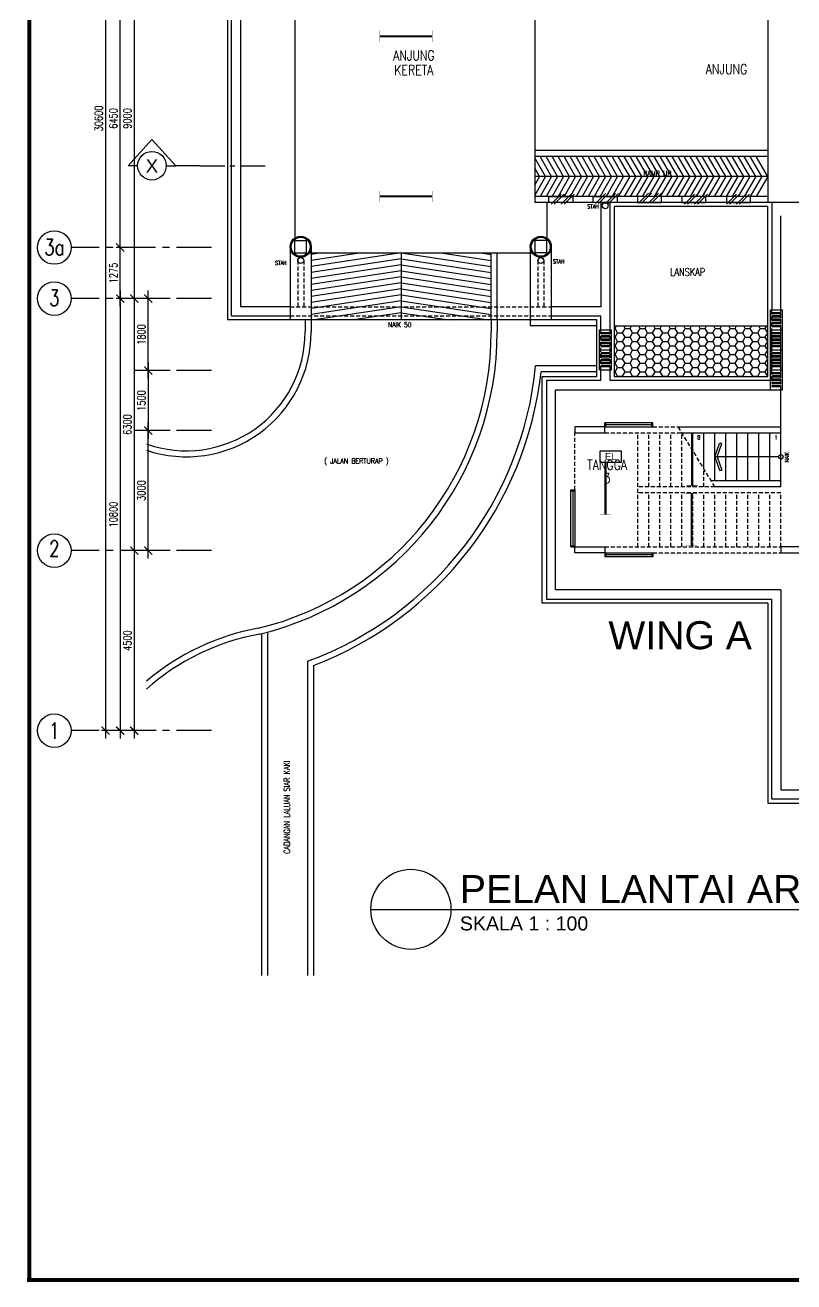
# Model space of a CAD drawing. Header units: inches. Extents: x -106706990 to 300603, y -86718466 to 1728185.
# Drawn here: x -46 to 19161, y -41 to 31368 of the extents above; entities that cross this region are included whole.
import ezdxf
from ezdxf.enums import TextEntityAlignment as Align

# ---------------------------------------------------------------- set-up
doc = ezdxf.new("R2010")
doc.units = ezdxf.units.IN
doc.header["$MEASUREMENT"] = 0
for name, pattern in [('CENTER', [2, 1.25, -0.25, 0.25, -0.25]), ('DASHED2', [0.375, 0.25, -0.125]), ('HIDDEN', [0.375, 0.25, -0.125])]:
    doc.linetypes.add(name, pattern=pattern)
for name, color, linetype in [('A-BUBLE', 8, 'Continuous'), ('A-BUBLETEXT', 7, 'Continuous'), ('A-COLUMN', 3, 'Continuous'), ('A-DIM100', 4, 'Continuous'), ('A-DRAIN', 9, 'Continuous'), ('A-DROP', 8, 'Continuous'), ('A-FLR SYM', 13, 'Continuous'), ('A-HATCH', 8, 'Continuous'), ('A-HIDDEN', 8, 'HIDDEN'), ('A-JALAN', 11, 'Continuous'), ('A-LINE', 3, 'Continuous'), ('A-NOTE', 2, 'Continuous'), ('A-PARTITION', 4, 'Continuous'), ('A-PTILE', 8, 'Continuous'), ('A-ROOMSYM', 3, 'Continuous'), ('A-RWDP', 4, 'Continuous'), ('A-SCALE', 2, 'Continuous'), ('A-SECLINE', 3, 'CENTER'), ('A-STAIR', 2, 'Continuous'), ('A-STAIRH', 8, 'HIDDEN'), ('A-SUBTITLE', 2, 'Continuous'), ('A-SYM', 8, 'Continuous'), ('A-WALL', 1, 'Continuous'), ('A-WLH', 7, 'Continuous'), ('EL LIGHT', 6, 'Continuous'), ('Grid', 8, 'CENTER'), ('LAMP', 5, 'Continuous')]:
    doc.layers.add(name, color=color, linetype=linetype)
doc.styles.add('arial', font='arial.ttf')
doc.styles.add('ARIAL-DIM', font='arial.ttf', dxfattribs={"height": 700})
doc.styles.add('ARIAL-SPEC', font='arial.ttf', dxfattribs={"height": 200})
doc.styles.add('ARIAL-TAJUK1', font='arial.ttf', dxfattribs={"width": 0.75, "height": 150})
doc.styles.add('ROMANS', font='romans.shx', dxfattribs={"width": 0.75, "height": 200})
doc.styles.add('style1', font='romans.shx', dxfattribs={"height": 750})
doc.styles.add('STYLE2', font='romans.shx', dxfattribs={"width": 0.75, "height": 1000})
doc.dimstyles.new('DIM 100', dxfattribs={"dimtxt": 200, "dimasz": 200, "dimexe": 100, "dimexo": 70, "dimgap": 70, "dimtad": 1, "dimtoh": 1, "dimdec": 0, "dimzin": 0, "dimdsep": 46, "dimtxsty": 'ROMANS', "dimblk": 'ARCHTICK', "dimcen": 0.09, "dimdle": 200, "dimclrd": 4, "dimclre": 4, "dimclrt": 2, "dimadec": 0, "dimazin": 0, "dimtfac": 1, "dimtdec": 0, "dimtmove": 1, "dimatfit": 3, "dimfxl": 1, "dimtzin": 0, "dimarcsym": 0})

# ---------------------------------------------------------------- blocks, each defined once
blk = doc.blocks.new('_ArchTick')
at = {"color": 0, "linetype": 'ByBlock', "const_width": 0.15}
blk.add_lwpolyline([(-0.5, -0.5), (0.5, 0.5)], dxfattribs=at)
blk = doc.blocks.new('*D45')
at = {"layer": 'A-DIM100', "color": 4, "lineweight": -2, "transparency": 16777216}
for p, q in [((2678, 33735), (2678, 24335)), ((3224, 33535), (2578, 33535)), ((3224, 24535), (2578, 24535))]:
    blk.add_line(p, q, dxfattribs=at)
at = {"layer": 'DEFPOINTS', "color": 0, "transparency": 16777216}
for p in [(3294, 33535), (2678, 24535), (3294, 24535)]:
    blk.add_point(p, dxfattribs=at)
at = {"layer": 'A-DIM100', "color": 4, "lineweight": -2, "transparency": 16777216, "xscale": 200, "yscale": 200, "zscale": 200}
for p, rotation in [((2678, 33535), 90), ((2678, 24535), 270)]:
    blk.add_blockref('_ArchTick', p, dxfattribs=dict(at, rotation=rotation))
at = {"layer": 'A-DIM100', "color": 2, "transparency": 16777216, "insert": (2508, 29035), "char_height": 200, "attachment_point": 5, "rotation": 90, "style": 'ROMANS'}
blk.add_mtext('9000', dxfattribs=at)
blk = doc.blocks.new('*D46')
at = {"layer": 'A-DIM100', "color": 4, "lineweight": -2, "transparency": 16777216}
for p, q in [((3224, 24535), (2578, 24535)), ((2678, 24735), (2678, 18035)), ((3224, 18235), (2578, 18235))]:
    blk.add_line(p, q, dxfattribs=at)
at = {"layer": 'DEFPOINTS', "color": 0, "transparency": 16777216}
for p in [(3294, 24535), (2678, 18235), (3294, 18235)]:
    blk.add_point(p, dxfattribs=at)
at = {"layer": 'A-DIM100', "color": 4, "lineweight": -2, "transparency": 16777216, "xscale": 200, "yscale": 200, "zscale": 200}
for p, rotation in [((2678, 24535), 90), ((2678, 18235), 270)]:
    blk.add_blockref('_ArchTick', p, dxfattribs=dict(at, rotation=rotation))
at = {"layer": 'A-DIM100', "color": 2, "transparency": 16777216, "insert": (2508, 21385), "char_height": 200, "attachment_point": 5, "rotation": 90, "style": 'ROMANS'}
blk.add_mtext('6300', dxfattribs=at)
blk = doc.blocks.new('*D47')
at = {"layer": 'A-DIM100', "color": 4, "lineweight": -2, "transparency": 16777216}
for p, q in [((3224, 18235), (2578, 18235)), ((2678, 18435), (2678, 13535)), ((3224, 13735), (2578, 13735))]:
    blk.add_line(p, q, dxfattribs=at)
at = {"layer": 'DEFPOINTS', "color": 0, "transparency": 16777216}
for p in [(3294, 18235), (2678, 13735), (3294, 13735)]:
    blk.add_point(p, dxfattribs=at)
at = {"layer": 'A-DIM100', "color": 4, "lineweight": -2, "transparency": 16777216, "xscale": 200, "yscale": 200, "zscale": 200}
for p, rotation in [((2678, 18235), 90), ((2678, 13735), 270)]:
    blk.add_blockref('_ArchTick', p, dxfattribs=dict(at, rotation=rotation))
at = {"layer": 'A-DIM100', "color": 2, "transparency": 16777216, "insert": (2508, 15985), "char_height": 200, "attachment_point": 5, "rotation": 90, "style": 'ROMANS'}
blk.add_mtext('4500', dxfattribs=at)
blk = doc.blocks.new('*D85')
at = {"layer": 'A-DIM100', "color": 4, "lineweight": -2, "transparency": 16777216}
for p, q in [((2328, 25610), (2328, 32460)), ((2874, 32260), (2228, 32260)), ((2874, 25810), (2228, 25810))]:
    blk.add_line(p, q, dxfattribs=at)
at = {"layer": 'DEFPOINTS', "color": 0, "transparency": 16777216}
for p in [(2328, 32260), (2944, 32260), (2944, 25810)]:
    blk.add_point(p, dxfattribs=at)
at = {"layer": 'A-DIM100', "color": 4, "lineweight": -2, "transparency": 16777216, "xscale": 200, "yscale": 200, "zscale": 200}
for p, rotation in [((2328, 32260), 90), ((2328, 25810), 270)]:
    blk.add_blockref('_ArchTick', p, dxfattribs=dict(at, rotation=rotation))
at = {"layer": 'A-DIM100', "color": 2, "transparency": 16777216, "insert": (2158, 29035), "char_height": 200, "attachment_point": 5, "rotation": 90, "style": 'ROMANS'}
blk.add_mtext('6450', dxfattribs=at)
blk = doc.blocks.new('*D86')
at = {"layer": 'A-DIM100', "color": 4, "lineweight": -2, "transparency": 16777216}
for p, q in [((2874, 24535), (2228, 24535)), ((2328, 24735), (2328, 13535)), ((2874, 13735), (2228, 13735))]:
    blk.add_line(p, q, dxfattribs=at)
at = {"layer": 'DEFPOINTS', "color": 0, "transparency": 16777216}
for p in [(2944, 24535), (2328, 13735), (2944, 13735)]:
    blk.add_point(p, dxfattribs=at)
at = {"layer": 'A-DIM100', "color": 4, "lineweight": -2, "transparency": 16777216, "xscale": 200, "yscale": 200, "zscale": 200}
for p, rotation in [((2328, 24535), 90), ((2328, 13735), 270)]:
    blk.add_blockref('_ArchTick', p, dxfattribs=dict(at, rotation=rotation))
at = {"layer": 'A-DIM100', "color": 2, "transparency": 16777216, "insert": (2158, 19135), "char_height": 200, "attachment_point": 5, "rotation": 90, "style": 'ROMANS'}
blk.add_mtext('10800', dxfattribs=at)
blk = doc.blocks.new('*D87')
at = {"layer": 'A-DIM100', "color": 4, "lineweight": -2, "transparency": 16777216}
for p, q in [((2874, 25810), (2228, 25810)), ((2328, 24335), (2328, 26010)), ((2874, 24535), (2228, 24535))]:
    blk.add_line(p, q, dxfattribs=at)
at = {"layer": 'DEFPOINTS', "color": 0, "transparency": 16777216}
for p in [(2328, 25810), (2944, 25810), (2944, 24535)]:
    blk.add_point(p, dxfattribs=at)
at = {"layer": 'A-DIM100', "color": 4, "lineweight": -2, "transparency": 16777216, "xscale": 200, "yscale": 200, "zscale": 200}
for p, rotation in [((2328, 25810), 90), ((2328, 24535), 270)]:
    blk.add_blockref('_ArchTick', p, dxfattribs=dict(at, rotation=rotation))
at = {"layer": 'A-DIM100', "color": 2, "transparency": 16777216, "insert": (2158, 25172), "char_height": 200, "attachment_point": 5, "rotation": 90, "style": 'ROMANS'}
blk.add_mtext('1275', dxfattribs=at)
blk = doc.blocks.new('*D88')
at = {"layer": 'A-DIM100', "color": 4, "lineweight": -2, "transparency": 16777216}
for p, q in [((2508, 44335), (1862, 44335)), ((1962, 44535), (1962, 13535)), ((2508, 13735), (1862, 13735))]:
    blk.add_line(p, q, dxfattribs=at)
at = {"layer": 'DEFPOINTS', "color": 0, "transparency": 16777216}
for p in [(2578, 44335), (1962, 13735), (2578, 13735)]:
    blk.add_point(p, dxfattribs=at)
at = {"layer": 'A-DIM100', "color": 4, "lineweight": -2, "transparency": 16777216, "xscale": 200, "yscale": 200, "zscale": 200}
for p, rotation in [((1962, 44335), 90), ((1962, 13735), 270)]:
    blk.add_blockref('_ArchTick', p, dxfattribs=dict(at, rotation=rotation))
at = {"layer": 'A-DIM100', "color": 2, "transparency": 16777216, "insert": (1792, 29035), "char_height": 200, "attachment_point": 5, "rotation": 90, "style": 'ROMANS'}
blk.add_mtext('30600', dxfattribs=at)
blk = doc.blocks.new('*D74')
at = {"layer": 'A-DIM100', "color": 4, "lineweight": -2, "transparency": 16777216}
for p, q in [((3028, 18035), (3028, 21435)), ((3574, 21235), (2928, 21235)), ((3574, 18235), (2928, 18235))]:
    blk.add_line(p, q, dxfattribs=at)
at = {"layer": 'DEFPOINTS', "color": 0, "transparency": 16777216}
for p in [(3028, 21235), (3644, 21235), (3644, 18235)]:
    blk.add_point(p, dxfattribs=at)
at = {"layer": 'A-DIM100', "color": 4, "lineweight": -2, "transparency": 16777216, "xscale": 200, "yscale": 200, "zscale": 200}
for p, rotation in [((3028, 21235), 90), ((3028, 18235), 270)]:
    blk.add_blockref('_ArchTick', p, dxfattribs=dict(at, rotation=rotation))
at = {"layer": 'A-DIM100', "color": 2, "transparency": 16777216, "insert": (2858, 19735), "char_height": 200, "attachment_point": 5, "rotation": 90, "style": 'ROMANS'}
blk.add_mtext('3000', dxfattribs=at)
blk = doc.blocks.new('*D75')
at = {"layer": 'A-DIM100', "color": 4, "lineweight": -2, "transparency": 16777216}
for p, q in [((3028, 22935), (3028, 21035)), ((3574, 22735), (2928, 22735)), ((3574, 21235), (2928, 21235))]:
    blk.add_line(p, q, dxfattribs=at)
at = {"layer": 'DEFPOINTS', "color": 0, "transparency": 16777216}
for p in [(3644, 22735), (3028, 21235), (3644, 21235)]:
    blk.add_point(p, dxfattribs=at)
at = {"layer": 'A-DIM100', "color": 4, "lineweight": -2, "transparency": 16777216, "xscale": 200, "yscale": 200, "zscale": 200}
for p, rotation in [((3028, 22735), 90), ((3028, 21235), 270)]:
    blk.add_blockref('_ArchTick', p, dxfattribs=dict(at, rotation=rotation))
at = {"layer": 'A-DIM100', "color": 2, "transparency": 16777216, "insert": (2858, 21985), "char_height": 200, "attachment_point": 5, "rotation": 90, "style": 'ROMANS'}
blk.add_mtext('1500', dxfattribs=at)
blk = doc.blocks.new('*D76')
at = {"layer": 'A-DIM100', "color": 4, "lineweight": -2, "transparency": 16777216}
for p, q in [((3574, 24535), (2928, 24535)), ((3028, 22535), (3028, 24735)), ((3574, 22735), (2928, 22735))]:
    blk.add_line(p, q, dxfattribs=at)
at = {"layer": 'DEFPOINTS', "color": 0, "transparency": 16777216}
for p in [(3028, 24535), (3644, 24535), (3644, 22735)]:
    blk.add_point(p, dxfattribs=at)
at = {"layer": 'A-DIM100', "color": 4, "lineweight": -2, "transparency": 16777216, "xscale": 200, "yscale": 200, "zscale": 200}
for p, rotation in [((3028, 24535), 90), ((3028, 22735), 270)]:
    blk.add_blockref('_ArchTick', p, dxfattribs=dict(at, rotation=rotation))
at = {"layer": 'A-DIM100', "color": 2, "transparency": 16777216, "insert": (2858, 23635), "char_height": 200, "attachment_point": 5, "rotation": 90, "style": 'ROMANS'}
blk.add_mtext('1800', dxfattribs=at)
blk = doc.blocks.new('A$C52B244CD')
at = {"layer": 'A-WLH', "color": 8}
for p, q in [((0, 0), (250, 250)), ((75, 0), (325, 250)), ((250, 0), (500, 250)), ((325, 0), (575, 250))]:
    blk.add_line(p, q, dxfattribs=at)
blk = doc.blocks.new('YBC136')
at = {"layer": 'LAMP'}
for points, const_width in [([(-135001, 195388), (-133690, 195388)], 54.6), ([(-135001, 195526), (-135001, 195250)], 10.9), ([(-133690, 195526), (-133690, 195250)], 10.9)]:
    blk.add_lwpolyline(points, dxfattribs=dict(at, const_width=const_width))
blk = doc.blocks.new('*U263')
at = {"layer": 'LAMP', "rotation": 180}
blk.add_blockref('YBC136', (-134346, 195388, -5), dxfattribs=at)
blk = doc.blocks.new('*U264')
at = {"layer": 'LAMP', "color": 0, "linetype": 'ByBlock', "lineweight": -2, "transparency": 16777216}
for p in [(0, 4000), (0, 0)]:
    blk.add_blockref('*U263', p, dxfattribs=at)
blk = doc.blocks.new('EMERGENCY LIGHT')
at = {"layer": 'EL LIGHT', "color": 6}
blk.add_lwpolyline([(49518, 4900), (48981, 4900), (48981, 4630), (49518, 4630)], close=True, dxfattribs=at)
at = {"layer": 'EL LIGHT', "color": 6, "style": 'arial'}
blk.add_text('EL', height=164.8, dxfattribs=at).set_placement((49105, 4690))

msp = doc.modelspace()

# ---------------------------------------------------------------- hatches: boundary and pattern name
at = {"layer": 'A-HATCH'}
h = msp.add_hatch(dxfattribs=at)
h.set_pattern_fill('HONEY', color=8, scale=1000)
h.set_pattern_definition([(0, (2570.67, -198349.36), (187.5, 108.253175), [125, -250]), (120, (2570.67, -198349.36), (-187.5, 108.253176), [125, -250]), (60, (2570.67, -198349.36), (4e-07, 216.50635), [-250, 125])])
h.paths.add_polyline_path([(18508.8, 22584.4), (14668.8, 22584.4), (14668.8, 22754.4), (18508.8, 22754.4)])
h.paths.add_polyline_path([(18508.8, 22754.4), (14668.8, 22754.4), (14668.8, 23849.4), (18508.8, 23849.4)])

# ---------------------------------------------------------------- linework, layer by layer
at = {"color": 8}
for p, q in [((18508.8, 31504.4), (18508.8, 26934.4)), ((6576.6, 25829.4), (6576.6, 23999.4)), ((7100.9, 25829.4), (7100.9, 23999.4)), ((12576.6, 25829.4), (12576.6, 23999.4)), ((13100.9, 25829.4), (13100.9, 23999.4)), ((11600.9, 23999.4), (11600.9, 25679.4)), ((11750.9, 23999.4), (11750.9, 25679.4)), ((18573.8, 24254.4), (18873.8, 24254.4)), ((14303.8, 23754.4), (14603.8, 23754.4)), ((18573.8, 23754.4), (18873.8, 23754.4)), ((14303.8, 23254.4), (14603.8, 23254.4)), ((18573.8, 23254.4), (18873.8, 23254.4)), ((14303.8, 22754.4), (14603.8, 22754.4)), ((18573.8, 22754.4), (18873.8, 22754.4)), ((18573.8, 22254.4), (18873.8, 22254.4)), ((15638.8, 21429.4), (14438.8, 21429.4)), ((14438.8, 21329.4), (14438.8, 21429.4)), ((14463.8, 21329.4), (14463.8, 21429.4)), ((15613.8, 21379.4), (14463.8, 21379.4)), ((15613.8, 21329.4), (15613.8, 21429.4)), ((15638.8, 21379.4), (15638.8, 21429.4)), ((15638.8, 21329.4), (15638.8, 21379.4)), ((14438.8, 21329.4), (15638.8, 21329.4)), ((13588.8, 18329.4), (13588.8, 19754.4)), ((13588.8, 19754.4), (13638.8, 19754.4)), ((13588.8, 19729.4), (13688.8, 19729.4)), ((13638.8, 19754.4), (13688.8, 19754.4)), ((13638.8, 19729.4), (13638.8, 18354.4)), ((13688.8, 19754.4), (13688.8, 18329.4)), ((13588.8, 18354.4), (13688.8, 18354.4)), ((13588.8, 18329.4), (13688.8, 18329.4)), ((14438.8, 18179.4), (15638.8, 18179.4)), ((14438.8, 18179.4), (14438.8, 18079.4)), ((15638.8, 18079.4), (14438.8, 18079.4)), ((14463.8, 18179.4), (14463.8, 18079.4)), ((15613.8, 18129.4), (14463.8, 18129.4)), ((15613.8, 18179.4), (15613.8, 18079.4)), ((15638.8, 18179.4), (15638.8, 18129.4)), ((15638.8, 18129.4), (15638.8, 18079.4))]:
    msp.add_line(p, q, dxfattribs=at)
at = {"color": 7}
msp.add_lwpolyline([(54.7, 56008.6, 100, 100, 0), (54.7, 8.6, 100, 100, 0)], format="xyseb", dxfattribs=at)
at = {"color": 7, "const_width": 100}
msp.add_lwpolyline([(4.1, 8.6), (79504.1, 8.6)], dxfattribs=at)
at = {"layer": 'A-BUBLE'}
for centre in [(684.1, 25809.7), (684.1, 24534.7), (684.1, 18234.7), (684.1, 13734.7)]:
    msp.add_circle(centre, 420, dxfattribs=at)
at = {"layer": 'A-COLUMN', "color": 8}
for points in [[(6685.9, 25680.6), (6985.9, 25680.6), (6985.9, 25980.6), (6685.9, 25980.6)], [(12689.5, 25682.8), (12989.5, 25682.8), (12989.5, 25982.8), (12689.5, 25982.8)], [(14438.8, 21329.4), (13688.8, 21329.4), (13688.8, 21179.4), (14438.8, 21179.4)], [(14438.8, 18179.4), (13688.8, 18179.4), (13688.8, 18329.4), (14438.8, 18329.4)]]:
    msp.add_lwpolyline(points, close=True, dxfattribs=at)
at = {"layer": 'A-DRAIN', "color": 8, "linetype": 'Continuous', "ltscale": 1000}
for p, q in [((5008.8, 34109.4), (5008.8, 23999.4)), ((5108.8, 24099.4), (5108.8, 34009.4)), ((5338.8, 33779.4), (5338.8, 24329.4)), ((18508.8, 28234.4), (12688.8, 28234.4)), ((18508.8, 28084.4), (12688.8, 28084.4)), ((18508.8, 27084.4), (12688.8, 27084.4)), ((18508.8, 26934.4), (12688.8, 26934.4)), ((14338.8, 26934.4), (14338.8, 24329.4)), ((14568.8, 23754.4), (14568.8, 26934.4)), ((14668.8, 26834.4), (14668.8, 22584.4)), ((18508.8, 26834.4), (14668.8, 26834.4)), ((42738.8, 26934.4), (18508.8, 26934.4)), ((18508.8, 22584.4), (18508.8, 26834.4)), ((18608.8, 26934.4), (18608.8, 24254.4)), ((18838.8, 24254.4), (18838.8, 26604.4)), ((6576.6, 24329.4), (5338.8, 24329.4)), ((14338.8, 24329.4), (13100.9, 24329.4)), ((18573.8, 22254.4), (18573.8, 24254.4)), ((18873.8, 22254.4), (18873.8, 24254.4)), ((14238.8, 23999.4), (5008.8, 23999.4)), ((5108.8, 24099.4), (6576.6, 24099.4)), ((13100.9, 24099.4), (14338.8, 24099.4)), ((14238.8, 22584.4), (14238.8, 23999.4)), ((14338.8, 23754.4), (14338.8, 24099.4)), ((14303.8, 22754.4), (14303.8, 23754.4)), ((14603.8, 22754.4), (14603.8, 23754.4)), ((14668.8, 23849.4), (18508.8, 23849.4)), ((14338.8, 22484.4), (14338.8, 22754.4)), ((14568.8, 22484.4), (14568.8, 22754.4)), ((12876.6, 16924.4), (12876.6, 22584.4)), ((12876.6, 22584.4), (14238.8, 22584.4)), ((14338.8, 22484.4), (12976.6, 22484.4)), ((12976.6, 22484.4), (12976.6, 17024.4)), ((18608.8, 22484.4), (14568.8, 22484.4)), ((14668.8, 22584.4), (18508.8, 22584.4)), ((13206.6, 17254.4), (13206.6, 22254.4)), ((13206.6, 22254.4), (18838.8, 22254.4)), ((12976.6, 17024.4), (18608.8, 17024.4)), ((18838.8, 17254.4), (13206.6, 17254.4)), ((18608.8, 12024.4), (18608.8, 17024.4)), ((18838.8, 17254.4), (18838.8, 12254.4)), ((18508.8, 16924.4), (12876.6, 16924.4)), ((18508.8, 16924.4), (18508.8, 11924.4)), ((18838.8, 12254.4), (44338.8, 12254.4)), ((44568.8, 12024.4), (18608.8, 12024.4)), ((18508.8, 11924.4), (44668.8, 11924.4))]:
    msp.add_line(p, q, dxfattribs=at)
at = {"layer": 'A-DROP', "color": 8}
for p, q in [((6688.8, 32064.5), (6688.8, 26044.4)), ((12688.8, 31504.4), (12688.8, 26934.4)), ((12988.8, 26934.4), (12988.8, 26044.4)), ((7053.8, 25679.4), (12623.8, 25679.4)), ((18838.8, 21179.4), (18838.8, 22254.4))]:
    msp.add_line(p, q, dxfattribs=at)
at = {"layer": 'A-HIDDEN', "color": 8, "linetype": 'HIDDEN', "ltscale": 1000}
msp.add_lwpolyline([(14438.8, 18179.4), (15263.8, 18179.4)], dxfattribs=at)
at = {"layer": 'A-JALAN', "color": 8}
for p, q in [((6950.9, 23999.4), (6950.9, 23699.4)), ((7100.9, 23999.4), (7100.9, 23699.4)), ((11600.9, 23999.4), (11600.9, 23699.4)), ((11750.9, 23999.4), (11750.9, 23699.4)), ((12576.6, 23999.4), (12576.6, 23849.4)), ((14238.8, 23849.4), (12576.6, 23849.4)), ((14238.8, 22849.4), (12709.6, 22849.4)), ((14238.8, 22699.4), (12844.7, 22699.4)), ((5860.9, 16160.3), (5860.9, 7613.7)), ((6010.9, 16199.3), (6010.9, 7613.7)), ((7010.9, 15469.5), (7010.9, 7613.7)), ((7160.9, 15365.5), (7160.9, 7613.7))]:
    msp.add_line(p, q, dxfattribs=at)
for centre, radius, start, end in [((3980.9, 23699.4), 3120, 251.35764, 0), ((3980.9, 23699.4), 2970, 250.37854, 0), ((3980.9, 23699.4), 7620, 283.63529, 0), ((3980.9, 23699.4), 7770, 283.60375, 0), ((3980.9, 23699.4), 8770, 290.21209, 354.43808), ((3980.9, 23699.4), 8920, 290.88556, 353.56317), ((6860.9, 10392.9), 6000, 100.40527, 130.25746), ((6860.9, 10392.9), 5850, 100.36432, 131.51325)]:
    msp.add_arc(centre, radius, start, end, dxfattribs=at)
at = {"layer": 'A-LINE'}
msp.add_line((8592, 9269.2), (23495.6, 9269.2), dxfattribs=at)
msp.add_circle((9592, 9269.2), 1000, dxfattribs=at)
at = {"layer": 'A-NOTE', "color": 8, "linetype": 'Continuous', "ltscale": 500}
for p, q in [((18508.8, 27584.4), (12688.8, 27584.4)), ((17187.4, 20579.4), (17300.2, 20910.4)), ((17245.1, 20579.4), (17357.9, 20910.4)), ((17357.9, 20910.4), (17300.2, 20910.4)), ((17187.4, 20579.4), (17300.2, 20248.5)), ((18783.8, 20579.4), (17187.4, 20579.4)), ((17245.1, 20579.4), (17357.9, 20248.5)), ((17300.2, 20248.5), (17357.9, 20248.5))]:
    msp.add_line(p, q, dxfattribs=at)
msp.add_circle((18838.8, 20579.4), 55, dxfattribs=at)
at = {"layer": 'A-PARTITION', "color": 8}
for centre, radius in [((6838.8, 25829.4), 262.1), ((12838.8, 25829.4), 262.1), ((6838.8, 25829.4), 237.1), ((12838.8, 25829.4), 237.1)]:
    msp.add_circle(centre, radius, dxfattribs=at)
at = {"layer": 'A-PTILE', "color": 8}
for p, q in [((12958.8, 27584.4), (12688.8, 28052.1)), ((13108.8, 27584.4), (12820.1, 28084.4)), ((13258.8, 27584.4), (12970.1, 28084.4)), ((13408.8, 27584.4), (13120.1, 28084.4)), ((13558.8, 27584.4), (13270.1, 28084.4)), ((13708.8, 27584.4), (13420.1, 28084.4)), ((13858.8, 27584.4), (13570.1, 28084.4)), ((14008.8, 27584.4), (13720.1, 28084.4)), ((14158.8, 27584.4), (13870.1, 28084.4)), ((14308.8, 27584.4), (14020.1, 28084.4)), ((14458.8, 27584.4), (14170.1, 28084.4)), ((14608.8, 27584.4), (14320.1, 28084.4)), ((14758.8, 27584.4), (14470.1, 28084.4)), ((14908.8, 27584.4), (14620.1, 28084.4)), ((15058.8, 27584.4), (14770.1, 28084.4)), ((15208.8, 27584.4), (14920.1, 28084.4)), ((15358.8, 27584.4), (15070.1, 28084.4)), ((15508.8, 27584.4), (15220.1, 28084.4)), ((15658.8, 27584.4), (15370.1, 28084.4)), ((15808.8, 27584.4), (15520.1, 28084.4)), ((15958.8, 27584.4), (15670.1, 28084.4)), ((16108.8, 27584.4), (15820.1, 28084.4)), ((16258.8, 27584.4), (15970.1, 28084.4)), ((16408.8, 27584.4), (16120.1, 28084.4)), ((16558.8, 27584.4), (16270.1, 28084.4)), ((16708.8, 27584.4), (16420.1, 28084.4)), ((16858.8, 27584.4), (16570.1, 28084.4)), ((17008.8, 27584.4), (16720.1, 28084.4)), ((17158.8, 27584.4), (16870.1, 28084.4)), ((17308.8, 27584.4), (17020.1, 28084.4)), ((17458.8, 27584.4), (17170.1, 28084.4)), ((17608.8, 27584.4), (17320.1, 28084.4)), ((17758.8, 27584.4), (17470.1, 28084.4)), ((17908.8, 27584.4), (17620.1, 28084.4)), ((18058.8, 27584.4), (17770.1, 28084.4)), ((18208.8, 27584.4), (17920.1, 28084.4)), ((18358.8, 27584.4), (18070.1, 28084.4)), ((18508.8, 27584.4), (18220.1, 28084.4)), ((12808.8, 27584.4), (12688.8, 27792.3)), ((12958.8, 27584.4), (12688.8, 27116.8)), ((12808.8, 27584.4), (12688.8, 27376.6)), ((13108.8, 27584.4), (12820.1, 27084.4)), ((13258.8, 27584.4), (12970.1, 27084.4)), ((13408.8, 27584.4), (13120.1, 27084.4)), ((13558.8, 27584.4), (13270.1, 27084.4)), ((13708.8, 27584.4), (13420.1, 27084.4)), ((13858.8, 27584.4), (13570.1, 27084.4)), ((14008.8, 27584.4), (13720.1, 27084.4)), ((14158.8, 27584.4), (13870.1, 27084.4)), ((14308.8, 27584.4), (14020.1, 27084.4)), ((14458.8, 27584.4), (14170.1, 27084.4)), ((14608.8, 27584.4), (14320.1, 27084.4)), ((14758.8, 27584.4), (14470.1, 27084.4)), ((14908.8, 27584.4), (14620.1, 27084.4)), ((15058.8, 27584.4), (14770.1, 27084.4)), ((15208.8, 27584.4), (14920.1, 27084.4)), ((15358.8, 27584.4), (15070.1, 27084.4)), ((15508.8, 27584.4), (15220.1, 27084.4)), ((15658.8, 27584.4), (15370.1, 27084.4)), ((15808.8, 27584.4), (15520.1, 27084.4)), ((15958.8, 27584.4), (15670.1, 27084.4)), ((16108.8, 27584.4), (15820.1, 27084.4)), ((16258.8, 27584.4), (15970.1, 27084.4)), ((16408.8, 27584.4), (16120.1, 27084.4)), ((16558.8, 27584.4), (16270.1, 27084.4)), ((16708.8, 27584.4), (16420.1, 27084.4)), ((16858.8, 27584.4), (16570.1, 27084.4)), ((17008.8, 27584.4), (16720.1, 27084.4)), ((17158.8, 27584.4), (16870.1, 27084.4)), ((17308.8, 27584.4), (17020.1, 27084.4)), ((17458.8, 27584.4), (17170.1, 27084.4)), ((17608.8, 27584.4), (17320.1, 27084.4)), ((17758.8, 27584.4), (17470.1, 27084.4)), ((17908.8, 27584.4), (17620.1, 27084.4)), ((18058.8, 27584.4), (17770.1, 27084.4)), ((18208.8, 27584.4), (17920.1, 27084.4)), ((18358.8, 27584.4), (18070.1, 27084.4)), ((18508.8, 27584.4), (18220.1, 27084.4)), ((9350.9, 25679.4), (7100.9, 25338.6)), ((8360.6, 25679.4), (7100.9, 25488.6)), ((7370.3, 25679.4), (7100.9, 25638.6)), ((9350.9, 25529.4), (7100.9, 25188.6)), ((9350.9, 25679.4), (9350.9, 23999.4)), ((9350.9, 25679.4), (11600.9, 25338.6)), ((9350.9, 25529.4), (11600.9, 25188.6)), ((10341.2, 25679.4), (11600.9, 25488.6)), ((11331.6, 25679.4), (11600.9, 25638.6)), ((9350.9, 25379.4), (7100.9, 25038.6)), ((9350.9, 25229.4), (7100.9, 24888.6)), ((9350.9, 25379.4), (11600.9, 25038.6)), ((9350.9, 25229.4), (11600.9, 24888.6)), ((9350.9, 25079.4), (7100.9, 24738.6)), ((9350.9, 24929.4), (7100.9, 24588.6)), ((9350.9, 25079.4), (11600.9, 24738.6)), ((9350.9, 24929.4), (11600.9, 24588.6)), ((9350.9, 24779.4), (7100.9, 24438.6)), ((9350.9, 24629.4), (7100.9, 24288.6)), ((9350.9, 24779.4), (11600.9, 24438.6)), ((9350.9, 24629.4), (11600.9, 24288.6)), ((9350.9, 24479.4), (7100.9, 24138.6)), ((9350.9, 24329.4), (7172.2, 23999.4)), ((9350.9, 24479.4), (11600.9, 24138.6)), ((9350.9, 24329.4), (11529.6, 23999.4)), ((9350.9, 24179.4), (8162.5, 23999.4)), ((9350.9, 24179.4), (10539.3, 23999.4)), ((18823.8, 24179.4), (18623.8, 24179.4)), ((18823.8, 24149.4), (18623.8, 24149.4)), ((18823.8, 24099.4), (18623.8, 24099.4)), ((18823.8, 24069.4), (18623.8, 24069.4)), ((18823.8, 24019.4), (18623.8, 24019.4)), ((18823.8, 23989.4), (18623.8, 23989.4)), ((18823.8, 23939.4), (18623.8, 23939.4)), ((18823.8, 23909.4), (18623.8, 23909.4)), ((14553.8, 23679.4), (14353.8, 23679.4)), ((14553.8, 23649.4), (14353.8, 23649.4)), ((14553.8, 23599.4), (14353.8, 23599.4)), ((14553.8, 23569.4), (14353.8, 23569.4)), ((18823.8, 23859.4), (18623.8, 23859.4)), ((18823.8, 23829.4), (18623.8, 23829.4)), ((18823.8, 23679.4), (18623.8, 23679.4)), ((18823.8, 23649.4), (18623.8, 23649.4)), ((18823.8, 23599.4), (18623.8, 23599.4)), ((18823.8, 23569.4), (18623.8, 23569.4)), ((14553.8, 23519.4), (14353.8, 23519.4)), ((14553.8, 23489.4), (14353.8, 23489.4)), ((14553.8, 23439.4), (14353.8, 23439.4)), ((14553.8, 23409.4), (14353.8, 23409.4)), ((14553.8, 23359.4), (14353.8, 23359.4)), ((14553.8, 23329.4), (14353.8, 23329.4)), ((18823.8, 23519.4), (18623.8, 23519.4)), ((18823.8, 23489.4), (18623.8, 23489.4)), ((18823.8, 23439.4), (18623.8, 23439.4)), ((18823.8, 23409.4), (18623.8, 23409.4)), ((18823.8, 23359.4), (18623.8, 23359.4)), ((18823.8, 23329.4), (18623.8, 23329.4)), ((14553.8, 23179.4), (14353.8, 23179.4)), ((14553.8, 23149.4), (14353.8, 23149.4)), ((14553.8, 23099.4), (14353.8, 23099.4)), ((14553.8, 23069.4), (14353.8, 23069.4)), ((14553.8, 23019.4), (14353.8, 23019.4)), ((14553.8, 22989.4), (14353.8, 22989.4)), ((14553.8, 22939.4), (14353.8, 22939.4)), ((18823.8, 23179.4), (18623.8, 23179.4)), ((18823.8, 23149.4), (18623.8, 23149.4)), ((18823.8, 23099.4), (18623.8, 23099.4)), ((18823.8, 23069.4), (18623.8, 23069.4)), ((18823.8, 23019.4), (18623.8, 23019.4)), ((18823.8, 22989.4), (18623.8, 22989.4)), ((18823.8, 22939.4), (18623.8, 22939.4)), ((14553.8, 22909.4), (14353.8, 22909.4)), ((14553.8, 22859.4), (14353.8, 22859.4)), ((14553.8, 22829.4), (14353.8, 22829.4)), ((18823.8, 22909.4), (18623.8, 22909.4)), ((18823.8, 22859.4), (18623.8, 22859.4)), ((18823.8, 22829.4), (18623.8, 22829.4)), ((18823.8, 22679.4), (18623.8, 22679.4)), ((18823.8, 22649.4), (18623.8, 22649.4)), ((18823.8, 22599.4), (18623.8, 22599.4)), ((18823.8, 22569.4), (18623.8, 22569.4)), ((18823.8, 22519.4), (18623.8, 22519.4)), ((18823.8, 22489.4), (18623.8, 22489.4)), ((18823.8, 22439.4), (18623.8, 22439.4)), ((18823.8, 22409.4), (18623.8, 22409.4)), ((18823.8, 22359.4), (18623.8, 22359.4)), ((18823.8, 22329.4), (18623.8, 22329.4))]:
    msp.add_line(p, q, dxfattribs=at)
for centre, start, end in [((18623.8, 24164.4), 90, 270), ((18623.8, 24084.4), 90, 270), ((18623.8, 24004.4), 90, 270), ((18623.8, 23924.4), 90, 270), ((18823.8, 24164.4), 270, 90), ((18823.8, 24084.4), 270, 90), ((18823.8, 24004.4), 270, 90), ((18823.8, 23924.4), 270, 90), ((14353.8, 23664.4), 90, 270), ((14353.8, 23584.4), 90, 270), ((14553.8, 23664.4), 270, 90), ((14553.8, 23584.4), 270, 90), ((18623.8, 23844.4), 90, 270), ((18623.8, 23664.4), 90, 270), ((18623.8, 23584.4), 90, 270), ((18823.8, 23844.4), 270, 90), ((18823.8, 23664.4), 270, 90), ((18823.8, 23584.4), 270, 90), ((14353.8, 23504.4), 90, 270), ((14353.8, 23424.4), 90, 270), ((14353.8, 23344.4), 90, 270), ((14553.8, 23504.4), 270, 90), ((14553.8, 23424.4), 270, 90), ((14553.8, 23344.4), 270, 90), ((18623.8, 23504.4), 90, 270), ((18623.8, 23424.4), 90, 270), ((18623.8, 23344.4), 90, 270), ((18823.8, 23504.4), 270, 90), ((18823.8, 23424.4), 270, 90), ((18823.8, 23344.4), 270, 90), ((14353.8, 23164.4), 90, 270), ((14353.8, 23084.4), 90, 270), ((14353.8, 23004.4), 90, 270), ((14353.8, 22924.4), 90, 270), ((14553.8, 23164.4), 270, 90), ((14553.8, 23084.4), 270, 90), ((14553.8, 23004.4), 270, 90), ((14553.8, 22924.4), 270, 90), ((18623.8, 23164.4), 90, 270), ((18623.8, 23084.4), 90, 270), ((18623.8, 23004.4), 90, 270), ((18623.8, 22924.4), 90, 270), ((18823.8, 23164.4), 270, 90), ((18823.8, 23084.4), 270, 90), ((18823.8, 23004.4), 270, 90), ((18823.8, 22924.4), 270, 90), ((14353.8, 22844.4), 90, 270), ((14553.8, 22844.4), 270, 90), ((18623.8, 22844.4), 90, 270), ((18623.8, 22664.4), 90, 270), ((18823.8, 22844.4), 270, 90), ((18823.8, 22664.4), 270, 90), ((18623.8, 22584.4), 90, 270), ((18623.8, 22504.4), 90, 270), ((18623.8, 22424.4), 90, 270), ((18623.8, 22344.4), 90, 270), ((18823.8, 22584.4), 270, 90), ((18823.8, 22504.4), 270, 90), ((18823.8, 22424.4), 270, 90), ((18823.8, 22344.4), 270, 90)]:
    msp.add_arc(centre, 15, start, end, dxfattribs=at)
at = {"layer": 'A-RWDP', "color": 8, "linetype": 'HIDDEN', "ltscale": 400}
for p, q in [((6763.8, 25485.1), (6763.8, 24329.4)), ((6913.8, 25485.1), (6913.8, 24329.4)), ((12763.8, 25485.1), (12763.8, 24329.4)), ((12913.8, 25485.1), (12913.8, 24329.4))]:
    msp.add_line(p, q, dxfattribs=at)
at = {"layer": 'A-RWDP', "color": 8}
for centre in [(14447.5, 26854.2), (6838.8, 25485.1), (12838.8, 25485.1)]:
    msp.add_circle(centre, 75, dxfattribs=at)
at = {"layer": 'A-SECLINE', "color": 8, "linetype": 'Continuous', "ltscale": 500}
for p, q in [((3121.1, 28511.3), (2527.1, 27854.2)), ((3121.1, 28511.3), (3715.2, 27854.2)), ((2763.9, 27854.2), (2527.1, 27854.2))]:
    msp.add_line(p, q, dxfattribs=at)
at = {"layer": 'A-SECLINE', "color": 8, "linetype": 'CENTER', "ltscale": 500}
for p, q in [((3478.4, 27854.2), (3715.2, 27854.2)), ((4322.6, 27854.2), (3715.2, 27854.2)), ((4322.6, 27854.2), (6010.7, 27854.2))]:
    msp.add_line(p, q, dxfattribs=at)
at = {"layer": 'A-SECLINE', "color": 8, "linetype": 'Continuous', "ltscale": 500}
msp.add_circle((3121.1, 27854.2), 357.3, dxfattribs=at)
at = {"layer": 'A-STAIR', "color": 8}
for p, q in [((16272.1, 21329.4), (18838.8, 21329.4)), ((16363.8, 21179.4), (18838.8, 21179.4)), ((16638.8, 20729.4), (16638.8, 21179.4)), ((16913.8, 20279.4), (16913.8, 21179.4)), ((17188.8, 19979.4), (17188.8, 21179.4)), ((17463.8, 19979.4), (17463.8, 21179.4)), ((17738.8, 19979.4), (17738.8, 21179.4)), ((18013.8, 19979.4), (18013.8, 21179.4)), ((18288.8, 19979.4), (18288.8, 21179.4)), ((18563.8, 19979.4), (18563.8, 21179.4)), ((18838.8, 19829.4), (18838.8, 21179.4)), ((18838.8, 19979.4), (17097.1, 19979.4)), ((18838.8, 19829.4), (17188.8, 19829.4))]:
    msp.add_line(p, q, dxfattribs=at)
at = {"layer": 'A-STAIRH', "color": 8, "linetype": 'DASHED2', "ltscale": 400}
for p, q in [((6576.6, 24329.4), (13100.9, 24329.4)), ((18608.8, 22484.4), (18608.8, 24254.4)), ((18838.8, 22254.4), (18838.8, 24254.4)), ((6576.6, 24099.4), (13100.9, 24099.4)), ((14338.8, 22754.4), (14338.8, 23754.4)), ((14568.8, 22754.4), (14568.8, 23754.4)), ((18608.8, 22754.4), (18608.8, 23754.4)), ((18838.8, 22754.4), (18838.8, 23754.4)), ((13688.8, 19754.4), (13688.8, 21179.4)), ((14438.8, 21329.4), (16272.1, 21329.4)), ((14438.8, 21179.4), (16363.8, 21179.4)), ((15263.8, 18329.4), (15263.8, 21179.4)), ((15538.8, 19829.4), (15538.8, 21179.4)), ((15813.8, 19829.4), (15813.8, 21179.4)), ((16088.8, 19829.4), (16088.8, 21179.4)), ((17188.8, 19829.4), (16272.1, 21329.4)), ((16363.8, 19829.4), (16363.8, 21179.4)), ((16638.8, 19829.4), (16638.8, 20729.4)), ((16913.8, 19829.4), (16913.8, 20279.4)), ((17188.8, 19829.4), (15263.8, 19829.4)), ((18838.8, 19679.4), (15263.8, 19679.4)), ((15538.8, 18329.4), (15538.8, 19679.4)), ((15813.8, 18329.4), (15813.8, 19679.4)), ((16088.8, 18329.4), (16088.8, 19679.4)), ((16363.8, 18329.4), (16363.8, 19679.4)), ((16638.8, 18329.4), (16638.8, 19679.4)), ((16913.8, 18329.4), (16913.8, 19679.4)), ((17188.8, 18329.4), (17188.8, 19679.4)), ((17463.8, 18329.4), (17463.8, 19679.4)), ((17738.8, 18329.4), (17738.8, 19679.4)), ((18013.8, 18329.4), (18013.8, 19679.4)), ((18288.8, 18329.4), (18288.8, 19679.4)), ((18563.8, 18329.4), (18563.8, 19679.4)), ((18838.8, 18329.4), (18838.8, 19679.4)), ((14438.8, 18329.4), (18838.8, 18329.4)), ((14438.8, 18179.4), (18838.8, 18179.4))]:
    msp.add_line(p, q, dxfattribs=at)
at = {"layer": 'A-WALL', "color": 8}
for p, q in [((20188.8, 18329.4), (18838.8, 18329.4)), ((18838.8, 18329.4), (18838.8, 18179.4)), ((18838.8, 18329.4), (18838.8, 18179.4)), ((18838.8, 18179.4), (20188.8, 18179.4))]:
    msp.add_line(p, q, dxfattribs=at)
at = {"layer": 'A-WALL', "color": 8, "linetype": 'Continuous', "ltscale": 900}
for points in [[(13038.3, 27084.4), (13638.3, 27084.4), (13638.3, 26934.4), (13038.3, 26934.4)], [(14147.5, 27084.4), (14747.5, 27084.4), (14747.5, 26934.4), (14147.5, 26934.4)], [(15856.6, 27084.4), (15256.6, 27084.4), (15256.6, 26934.4), (15856.6, 26934.4)], [(16965.8, 27084.4), (16365.8, 27084.4), (16365.8, 26934.4), (16965.8, 26934.4)], [(18075, 27084.4), (17475, 27084.4), (17475, 26934.4), (18075, 26934.4)]]:
    msp.add_lwpolyline(points, close=True, dxfattribs=at)
at = {"layer": 'Grid', "ltscale": 700}
for p, q in [((4607.1, 25809.7), (1104.1, 25809.7)), ((4607.1, 24534.7), (1104.1, 24534.7)), ((4607.1, 22734.7), (2678.2, 22734.7)), ((4607.1, 21234.7), (2678.2, 21234.7)), ((4607.1, 18234.7), (1104.1, 18234.7)), ((4607.1, 13734.7), (1104.1, 13734.7))]:
    msp.add_line(p, q, dxfattribs=at)

# ---------------------------------------------------------------- block references
at = {"layer": 'A-WLH', "color": 8}
for p in [(13096.3, 26890.4), (14206.5, 26912.1), (15279.6, 26916.4), (16427.3, 26890.4), (17475.6, 26890.4)]:
    msp.add_blockref('A$C52B244CD', p, dxfattribs=at)
at = {"layer": 'LAMP', "color": 0}
for name, p in [('*U264', (9471.8, 27088.3, 5.5)), ('EMERGENCY LIGHT', (-34664, 15817.1))]:
    msp.add_blockref(name, p, dxfattribs=at)
at = {"layer": 'LAMP', "rotation": 270}
for p in [(-178765.8, -113831.4), (-180933, -114554.2), (-178780.4, -115333.8)]:
    msp.add_blockref('YBC136', p, dxfattribs=at)

# ---------------------------------------------------------------- texts
at = {"layer": 'A-BUBLETEXT', "color": 3, "style": 'STYLE2', "width": 0.75}
for s, p in [('3a', (684.1, 25615.7)), ('3', (684.1, 24350.5)), ('2', (684.1, 18083.8)), ('1', (684.1, 13533.8))]:
    msp.add_text(s, height=400, dxfattribs=at).set_placement(p, align=Align.CENTER)
at = {"layer": 'A-DROP', "color": 8, "style": 'ROMANS', "width": 0.75}
msp.add_text('NAIK 50', height=125, dxfattribs=at).set_placement((9314.1, 23818.5), align=Align.CENTER)
at = {"layer": 'A-FLR SYM', "color": 8, "style": 'ROMANS', "width": 0.75}
for s, p in [('RAMP UP', (15399.3, 27596.4)), ('( JALAN BERTURAP )', (7429.7, 20408.4))]:
    msp.add_text(s, height=131.25, dxfattribs=at).set_placement(p)
msp.add_text('CADANGAN LALUAN SIAR KAKI', height=150, rotation=90, dxfattribs=at).set_placement((6571.5, 10656.7))
at = {"layer": 'A-NOTE', "color": 8, "linetype": 'Continuous', "ltscale": 500, "style": 'ROMANS', "width": 0.75}
msp.add_text('NAIK', height=100, rotation=90, dxfattribs=at).set_placement((19034.9, 20439.3))
at = {"layer": 'A-ROOMSYM', "color": 8, "style": 'style1', "width": 0.8}
for s, height, p in [('ANJUNG', 250, (9668.6, 30486.9)), ('KERETA', 250, (9666.3, 30121.3)), ('ANJUNG', 250, (17478.4, 30142.6)), ('LANSKAP', 187.5, (16507.2, 25103.1)), ('TANGGA', 250, (14496.2, 20252.3)), ('3', 250, (14496.2, 19920.9))]:
    msp.add_text(s, height=height, dxfattribs=at).set_placement(p, align=Align.CENTER)
at = {"layer": 'A-SCALE', "color": 2, "style": 'ARIAL-DIM'}
msp.add_text('SKALA 1 : 100', height=350, dxfattribs=at).set_placement((10816.6, 8741.4))
at = {"layer": 'A-SECLINE', "color": 8, "linetype": 'CENTER', "ltscale": 500, "style": 'ARIAL-SPEC'}
msp.add_attdef('X', (2964.3, 27679.1), 'T1', height=337.5, dxfattribs=at)
at = {"layer": 'A-SUBTITLE', "style": 'ARIAL-TAJUK1'}
for s, p in [('WING A', (14526.4, 15770.6)), ('PELAN LANTAI ARAS SATU', (10816.6, 9425.6))]:
    msp.add_text(s, height=700, dxfattribs=at).set_placement(p)
at = {"layer": 'A-SYM', "color": 8, "linetype": 'HIDDEN', "ltscale": 500, "style": 'ROMANS', "width": 0.75}
for s, p in [('STAH', (13999.2, 26788.8)), ('STAH', (6200.6, 25374)), ('STAH', (13144, 25412.3)), ('8', (16751.1, 21014.1)), ('1', (18676.1, 21014.1))]:
    msp.add_text(s, height=100, dxfattribs=at).set_placement(p)

# ---------------------------------------------------------------- dimensions: what is measured, and where the dimension line sits
at = {"layer": 'A-DIM100'}
for base, p1, p2, angle, picture, middle in [((1962, 13734.7), (2577.7, 44334.7), (2577.7, 13734.7), 90, '*D88', (1792, 29034.7)), ((2678.2, 24534.7), (3293.9, 33534.7), (3293.9, 24534.7), 90, '*D45', (2508.2, 29034.7)), ((2328.2, 32259.7), (2943.9, 25809.7), (2943.9, 32259.7), 270, '*D85', (2158.2, 29034.7)), ((2328.2, 25809.7), (2943.9, 24534.7), (2943.9, 25809.7), 270, '*D87', (2158.2, 25172.2)), ((2328.2, 13734.7), (2943.9, 24534.7), (2943.9, 13734.7), 90, '*D86', (2158.2, 19134.7)), ((2678.2, 18234.7), (3293.9, 24534.7), (3293.9, 18234.7), 90, '*D46', (2508.2, 21384.7)), ((3028.2, 24534.7), (3643.9, 22734.7), (3643.9, 24534.7), 270, '*D76', (2858.2, 23634.7)), ((3028.2, 21234.7), (3643.9, 22734.7), (3643.9, 21234.7), 90, '*D75', (2858.2, 21984.7)), ((3028.2, 21234.7), (3643.9, 18234.7), (3643.9, 21234.7), 270, '*D74', (2858.2, 19734.7)), ((2678.2, 13734.7), (3293.9, 18234.7), (3293.9, 13734.7), 90, '*D47', (2508.2, 15984.7))]:
    dim = msp.add_linear_dim(base=base, p1=p1, p2=p2, angle=angle, dimstyle='DIM 100', dxfattribs=at)
    dim.commit()
    dim.dimension.update_dxf_attribs({"geometry": picture, "text_midpoint": middle})

doc.saveas('drawing.dxf')
